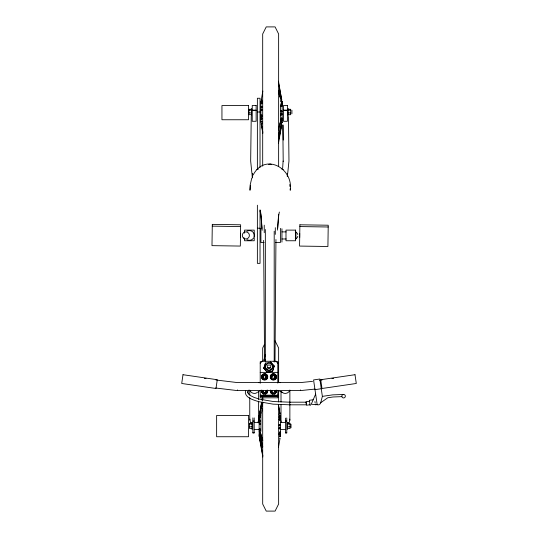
<?xml version="1.0" encoding="UTF-8"?>
<svg xmlns="http://www.w3.org/2000/svg" width="538" height="538" viewBox="0 0 538 538"><rect width="100%" height="100%" fill="white"/><g stroke="black" fill="none" stroke-linecap="round" stroke-linejoin="round"><path stroke-width="0.81" d="M275.005 361.825L275.947 239.538M283.109 161.003L282.645 168.36M306.075 402.182L289.753 402.182L289.74 404.811L273.116 404.152L258.812 401.691C254.185 400.225 243.337 397.495 245.678 390.467M289.76 404.428L289.74 404.811L306.27 404.811L306.27 403.493M240.466 237.574L240.493 233.297M277.453 230.143L278.502 216.141A36.349 36.006 0 0 1 278.691 214.265M277.695 228.3L278.502 217.601A36.349 36.006 0 0 1 279.363 212.039M260.237 429.149C260.358 427.764 258.267 429.109 259.551 429.593M251.979 423.608L250.358 422.135L249.914 419.089M289.868 404.26L289.868 420.131L289.276 422.135L287.655 423.608M263.243 390.332L262.954 392.047L263.149 390.339M265.98 391.967L266.27 390.258L265.98 392.532L265.98 391.967L264.326 392.579L262.954 391.476M250.405 185.287L249.988 190.25L250.17 184.978L251.764 178.132M261.771 100.276L261.219 100.162L262.84 91.063M259.605 414.018L261.508 402.37M261.945 399.889L262.389 397.407M278.489 143.088L281.865 124.332L281.166 124.291M259.605 415.114L261.683 402.632M262.134 400.171L262.578 397.71M278.476 447.091L280.09 438.12L279.538 438.087M287.716 173.276L288.967 161.017L288.476 116.484M278.435 140.519L281.865 122.375M278.973 138.865L281.683 123.948M299.713 233.297L299.713 237.574M260.177 414.744L259.45 414.455L262.019 402.236M262.537 399.795L262.874 398.167M251.246 116.168L250.668 161.037L251.912 173.276M278.623 129.947L280.755 120.122M278.476 135.946L281.838 120.418M262.86 132.207L261.219 123.189L262.268 122.994M263.324 375.497L262.921 377.75L263.324 375.497L265.019 374.993L266.31 376.183L265.906 378.436L266.31 376.183M262.874 455.841L259.45 436.977L260.56 436.836M265.308 354.683L263.916 360.171M262.457 408.873L260.567 416.056L259.531 416.103A0.74 0.451 4.9 0 1 259.464 415.8L262.826 403.009M317.191 404.724L313.567 379.936L319.834 379.014L322.37 396.378L320.48 403.574L318.879 404.858L311.246 404.246L315.638 394.119M278.792 127.392L280.5 121.85M263.808 368.14L265.456 363.197L270.661 362.128L274.212 365.988L272.558 371.307L267.359 372.383L263.808 368.14L267.359 372.383M263.808 368.517L265.456 363.197M272.558 371.307L274.212 365.988M260.648 443.157L259.625 437.266M281.132 105.845C280.708 107.613 283.27 105.973 281.609 105.515M280.022 432.868L280.076 432.734A0.74 0.639 7.8 0 0 280.009 432.303M248.691 390.137L247.729 392.384L247.736 391.725L248.448 393.977L248.119 393.419L250.486 395.605L254.192 397.441L259.538 399.183L273.371 401.536L289.753 402.182L289.767 402.565M289.713 390.279C288.825 393.278 284.683 394.475 282.309 392.451M258.025 422.135L258.617 420.131L258.617 401.193M280.022 418.006L280.076 417.891A0.74 0.518 -5.4 0 0 280.009 417.549M280.022 435.242L280.076 435.128A0.74 0.525 5.5 0 0 280.009 434.771M264.454 344.454L262.685 347.999L262.685 361.442M278.489 82.96L281.865 100.203L280.749 100.317M279.027 414.146L280.09 413.991L278.482 405.78M260.237 417.32L259.303 417.421L259.558 416.668M259.464 415.8L260.15 415.544M272.221 392.437L271.636 391.435L272.221 390.433M253.142 175.011C264.81 152.402 293.499 168.159 290.238 190.25L290.238 188.542M279.565 415.921L280.076 415.787A0.74 0.363 -4.5 0 0 280.009 415.544M279.444 419.499C278.825 421.678 281.69 419.257 279.565 419.398M262.84 133.269L261.219 124.17L261.771 124.056M262.826 456.984L259.45 437.959L260.15 437.831M259.625 430.77L259.531 430.898A0.74 0.679 -10.3 0 0 259.464 431.355L259.605 431.624M259.625 421.456L259.531 421.577A0.74 0.679 9.8 0 0 259.464 422.027L259.215 422.538M282.168 101.359L282.168 122.63L281.609 122.691M260.217 363.338L262.087 361.28L276.041 361.28L277.803 361.697L277.803 383.096M259.625 418.678L259.531 418.779A0.74 0.578 6.3 0 0 259.464 419.169L259.605 419.405M281.683 120.613L281.777 120.525A0.74 0.518 5.4 0 0 281.845 120.182L280.816 120.014A0.74 0.518 5.4 0 0 280.749 120.357L281.132 120.472M259.625 435.713L259.531 435.8A0.74 0.451 -4.9 0 0 259.464 436.11L259.558 436.177M260.426 424.193L259.531 424.065A0.74 0.726 29.4 0 1 259.464 423.574L259.854 423.117L260.5 423.413A0.74 0.726 29.4 0 1 260.58 423.736M261.75 115.717C262.927 114.446 260.022 114.621 261.192 115.764M261.219 100.162L261.804 100.129M281.596 119.281L281.845 118.945A0.74 0.639 7.8 0 0 281.777 118.515L281.683 118.394M273.176 374.966L273.176 375.531L271.771 376.58L271.771 376.015L273.176 374.966L274.81 375.625L275.039 377.911L274.81 375.625M275.039 377.346L273.634 378.396L271.999 377.73L271.771 376.015M320.702 402.733L327.77 397.757L333.029 396.983L341.879 396.64M281.596 104.392L281.845 104.103A0.74 0.518 -5.4 0 0 281.777 103.76L281.683 103.673M281.683 122.59L281.777 122.529A0.74 0.363 4.5 0 0 281.845 122.287L281.166 122.018M257.325 392.444C254.951 394.468 250.809 393.285 249.914 390.285M281.596 121.615L281.845 121.339A0.74 0.525 5.5 0 0 281.777 120.983L281.683 120.889M261.192 102.913C260.049 103.874 262.894 104.103 261.75 102.973M281.596 102.207L281.845 101.998A0.74 0.363 -4.5 0 0 281.777 101.756L281.683 101.695M259.551 430.205L259.141 430.824L259.558 431.415M261.75 110.424C260.385 110.969 261.051 108.326 261.952 109.55M259.975 424.213L259.141 423.662L259.982 423.103M259.551 434.334L259.141 434.839L259.558 435.242M257.958 391.953L259.202 391.462M256.915 169.678L258.381 169.053M268.65 164.662L270.116 164.036L271.582 164.662M259.558 420.494C258.072 421.462 260.937 422.343 260.096 420.676M279.982 419.613L280.399 419.196L279.989 418.887M259.551 435.605L259.141 435.995L259.551 436.136M279.982 432.552L280.399 431.994L279.989 431.389M279.989 428.261C281.455 427.394 278.61 426.493 279.451 428.073M279.989 415.881L280.399 415.45L279.982 415.37M261.771 101.736L261.239 102.012A0.74 0.451 4.9 0 0 261.307 102.321L261.865 102.502M279.982 417.616L280.399 417.333L279.989 417.179M263.324 376.062L265.019 375.558L266.31 376.748M265.906 377.864L264.212 378.369L262.921 377.178M279.982 434.475L280.399 434.011L279.989 433.467M261.75 121.48L260.917 121.494L262.013 121.279M279.989 415.618L280.325 415.518L279.982 415.417M262.087 361.28L260.217 361.697L260.217 383.096M281.609 105.852L282.168 105.408L281.616 105.105M279.847 418.423L280.379 417.986L279.982 417.387M281.616 102.126L282.168 101.662L281.616 101.864M281.609 103.854L282.168 103.545L281.616 103.404M267.359 372.007L272.558 370.931M259.551 419.943L259.141 420.312L259.558 420.783M281.166 104.957L281.845 105.34A0.74 0.639 -7.8 0 1 281.777 105.771L281.132 106.053L280.749 105.663A0.74 0.639 -7.8 0 1 280.816 105.233M261.952 110.572L261.307 110.277A0.74 0.726 29.4 0 1 261.239 109.786L262.181 109.496M319.599 380.339L322.074 379.976M331.973 378.53L333.627 378.288M314.986 389.653L321.253 388.732M322.37 396.378L332.632 394.879L343.13 394.468A1.769 1.769 0 0 1 345.295 396.64A1.769 1.769 0 0 1 342.336 397.434A1.769 1.769 0 0 1 343.13 394.468M313.136 399.754L309.384 400.299L310.164 405.665M309.518 401.247L306.014 401.758L306.519 405.228L310.029 404.717M314.965 389.082L302.127 390.433L235.873 390.433L215.61 387.992M279.989 432.976C281.273 432.666 279.007 431.617 279.363 432.72M312.504 381.375L301.408 382.491L236.592 382.491L215.926 379.976M281.596 99.967L278.489 81.198M279.915 413.762L278.476 404.771M261.771 106.329L261.239 106.766A0.74 0.679 10.3 0 0 261.307 107.223L261.952 107.513L262.342 107.096A0.74 0.679 10.3 0 0 262.329 106.78M279.511 429.068L280.009 428.766A0.74 0.706 14.2 0 0 280.076 428.295L279.686 427.845L279.04 428.113A0.74 0.706 14.2 0 0 278.973 428.591M259.558 415.645L259.141 415.914L259.551 416.304M281.609 118.77L282.168 118.205L281.616 117.573M281.616 114.486C283.264 114.056 280.708 112.429 281.132 114.157M259.551 435.356L259.161 435.242L260.096 435.027M261.804 124.204L261.219 124.17M279.511 434.516L280.009 434.314A0.74 0.518 5.4 0 0 280.076 433.971L279.04 433.803A0.74 0.518 5.4 0 0 278.973 434.146L279.229 434.435M261.804 102.543L262.342 102.267A0.74 0.451 4.9 0 0 262.268 101.964M279.444 436.331L280.399 436.412L279.989 436.244M281.609 120.694L282.168 120.223L281.616 119.651M279.565 434.206L280.379 434.469L279.989 434.684M261.804 123.39L261.219 123.189M279.511 436.446L280.009 436.318A0.74 0.363 4.5 0 0 280.076 436.076L279.538 435.807M261.771 100.445L261.219 100.667L261.804 100.956M251.394 109.295L248.959 109.295L248.959 114.695L251.394 114.695M288.233 109.295L290.668 109.295L290.668 114.695L288.233 114.695M248.959 110.189L251.394 110.189M252.241 110.142L256.142 110.142M283.486 110.142L287.393 110.142M288.233 110.189L290.668 110.189M252.241 110.384L256.142 110.384M283.486 110.384L287.393 110.384M257.372 111.998L260.029 111.998M248.959 112.893L251.394 112.893M288.233 112.893L290.668 112.893M257.372 228.206L260.029 228.206M281.952 231.891L286.182 231.891M281.952 238.98L286.182 238.98M264.138 242.524L260.917 242.524L260.917 228.341M275.496 242.524L280.399 242.524L280.399 228.341M260.217 372.383L277.803 372.383M260.217 395.168L277.803 395.168M260.217 396.116L277.803 396.116M260.217 396.277L277.803 396.277M306.216 403.157L306.27 402.182M252.86 421.059L254.192 421.059M285.436 421.059L286.767 421.059M254.192 422.458L259.141 422.458M280.399 422.458L285.436 422.458M252.019 423.204L249.585 423.204L249.585 428.604L252.019 428.604M287.628 423.204L290.063 423.204L290.063 428.604L287.628 428.604M249.585 424.105L252.019 424.105M287.628 424.105L290.063 424.105M249.585 426.802L252.019 426.802M287.628 426.802L290.063 426.802M254.192 429.553L259.141 429.553M280.399 429.553L285.436 429.553M252.86 432.72L254.192 432.72M285.436 432.72L286.767 432.72M299.861 226.572L328.2 226.996M212.275 226.148L240.614 226.572M281.609 103.592L282.154 104.197L281.34 104.594M281.616 119.18C283.143 119.113 280.856 117.708 281.132 118.932M259.551 416.553L259.161 416.668L259.558 416.836M279.686 413.85L280.09 413.991M261.804 119.571L261.307 119.342A0.74 0.578 -6.3 0 1 261.239 118.952L262.181 118.676M279.538 416.412L280.076 416.735A0.74 0.525 -5.5 0 1 280.009 417.091L278.973 417.017M279.982 436.446L280.399 436.298L279.989 435.982M281.616 120.882L282.168 120.741L281.609 120.431M261.804 116.827L261.307 116.544A0.74 0.679 -9.8 0 1 261.239 116.094L261.629 115.657L262.268 115.912A0.74 0.679 -9.8 0 1 262.356 116.208M279.538 418.725L280.076 419.129A0.74 0.639 -7.8 0 1 280.009 419.559L279.363 419.842L278.973 419.452M281.609 122.637L282.168 122.509L281.616 122.16M204.373 378.288L206.027 378.53M260.15 420.138L259.464 420.555A0.74 0.679 10.3 0 0 259.531 421.012L260.177 421.301L260.567 420.884A0.74 0.679 10.3 0 0 260.5 420.427M281.132 112.112C283.237 112.086 281.139 109.214 281.132 111.48M281.616 122.429L282.168 122.624M279.794 382.572L280.338 382.673M261.75 117.324L260.991 117.58L261.192 118.152M259.551 431.967L259.222 431.368L260.096 431.173M279.666 391.24L281.643 391.96M261.327 102.516L260.917 102.126M273.176 375.531L274.81 376.196M281.845 169.053L283.311 169.678M279.229 425.834C281.408 426.21 279.491 422.861 279.363 425.269M260.284 415.592L260.5 415.753A0.74 0.451 4.9 0 1 260.567 416.056M281.596 102.677L281.845 102.946A0.74 0.525 -5.5 0 1 281.777 103.303L280.749 103.229M282.168 392.229L281.374 391.738L281.791 392M281.219 111.615L281.757 111.796A0.74 0.733 0 0 0 281.851 111.326L281.313 110.835L280.816 111.158A0.74 0.733 0 0 0 280.742 111.648M279.451 425.403L279.989 425.585A0.74 0.733 0 0 0 280.076 425.114L279.538 424.623L279.04 424.946A0.74 0.733 0 0 0 278.96 425.269M260.5 432.565L259.464 432.74A0.74 0.578 -6.3 0 0 259.531 433.13L259.625 433.231M274.212 366.371L270.661 362.128M276.041 361.28L277.803 363.338M260.096 416.849L260.257 417.199M260.096 423.204L260.257 423.655M274.588 390.433L275.174 391.435L275.174 390.87L274.293 392.37L272.517 392.37L271.636 390.87L271.636 391.435M275.086 340.91L278.63 347.999L278.63 382.39M281.603 422.135L281.011 420.131L281.011 404.489M259.471 430.192L262.813 440.313M278.422 91.837L281.845 102.946M260.755 433.493L262.504 440.763M259.471 433.009L262.766 446.708M278.805 90.418L280.09 96.988M281.085 97.788L281.394 99.436M260.735 437.717L262.517 447.562M279.114 91.063L279.847 95.139M261.32 442.014L262.053 446.15M289.7 184.588L290.056 186.679M314.932 401.516L315.134 402.908M315.308 404.105L315.423 404.892M289.713 419.089L289.868 420.131M262.188 230.251L261.132 216.141A36.349 36.006 0 0 0 260.264 210.58M261.939 228.388L261.132 217.601A36.349 36.006 0 0 0 259.955 210.822M283.096 124.964L283.257 140.082M282.813 125.374L283.203 161.474M263.607 240.378L264.555 358.476M300.406 389.915L300.406 390.454M295.9 231.891L295.9 238.98M291.912 110.223L291.912 113.767M291.024 424.233L291.024 427.777M289.868 390.063L289.868 402.592M288.233 108.447L288.233 115.542M287.628 422.357L287.628 429.452M286.767 417.959L286.767 433.003L285.436 433.003L285.436 418.14M281.952 228.784L281.952 242.08M281.011 391.321L281.011 402.02M280.399 101.359L280.399 101.722M280.399 104.473L280.399 111.998M280.399 112.684L280.399 116.672M280.399 117.311L280.399 122.63M280.399 415.37L280.399 436.641M278.63 166.161L278.63 33.988L275.086 26.9L266.229 26.9L262.685 33.988L262.685 166.161M278.63 390.548L278.63 401.953M278.63 404.394L278.63 504.012L275.086 511.1L266.229 511.1L262.685 504.012L262.685 401.953M277.803 390.285L277.803 397.811L260.217 397.811L260.217 390.285M275.308 227.682L275.308 234.38M274.198 231.199L274.198 361.973M265.342 229.518L265.342 361.973M265.019 374.993L265.019 375.558M264.326 392.579L264.326 393.144M264.239 225.173L264.239 232.705M262.685 397.064L262.685 400.319M260.917 101.359L260.917 122.63M260.917 415.37L260.917 431.321M260.029 167.419L260.029 98.259L257.372 98.259L257.372 169.685M260.029 209.813L260.029 263.358L257.372 263.358L257.372 205.207M259.141 415.37L259.141 436.641M258.617 391.314L258.617 399.546M254.192 417.898L254.192 433.003L252.86 433.003L252.86 417.912M252.019 422.357L252.019 429.452M251.394 108.447L251.394 115.542M249.76 390.07L249.76 395.08M249.76 397.589L249.76 420.131M244.582 232.927L244.582 230.116L254.225 230.116L254.225 240.755L244.582 240.755L244.582 239.195M244.582 238.502L244.582 238.98M244.306 231.891L244.306 232.927M244.306 237.944L244.306 238.98M237.561 389.915L237.561 390.454M260.439 382.827A1.52 1.15 42.6 0 0 260.123 382.659L259.215 382.626A1.231 0.935 42.6 0 0 258.993 382.774M264.306 360.662A1.325 0.578 13.7 0 1 264.091 359.909A1.325 0.578 13.7 0 1 265.55 359.915M297.776 236.35A3.544 3.544 0 0 1 295.268 238.859M295.268 232.012A3.544 3.544 0 0 1 297.776 234.514M287.393 173.613A91.709 90.841 0 0 1 287.305 176.41A91.709 90.841 0 0 0 287.406 173.673M252.329 177.863A91.709 90.841 0 0 1 252.221 173.673M252.403 177.809A91.709 90.841 0 0 1 252.235 173.613M253.62 237.877A4.876 4.876 0 0 1 246.962 239.659M246.962 231.219A4.876 4.876 0 0 1 254.111 234.178L254.272 235.436A4.876 4.876 0 0 1 254.111 236.7M272.08 365.336A3.544 3.463 0 0 1 271.286 369.72A3.544 3.463 0 0 1 266.734 369.72A3.544 3.463 0 0 1 265.94 365.336M266.505 364.616A3.544 3.463 0 0 1 267.238 364.065M270.782 364.065A3.544 3.463 0 0 1 271.515 364.616M265.301 374.549A2.656 2.596 0 0 1 266.653 378.725A2.656 2.596 0 0 1 262.208 378.153A2.656 2.596 0 0 1 264.615 374.461M267.756 368.106A1.775 1.728 0 0 1 270.264 368.106M267.184 390.198A2.656 2.596 0 0 1 264.615 393.466A2.656 2.596 0 0 1 262.046 390.198M267.184 390.575A2.656 2.596 0 0 1 264.615 393.843A2.656 2.596 0 0 1 262.046 390.575M275.974 390.198A2.656 2.596 0 0 1 273.405 393.466A2.656 2.596 0 0 1 270.836 390.198M275.974 390.575A2.656 2.596 0 0 1 273.405 393.843A2.656 2.596 0 0 1 270.836 390.575M274.091 374.549A2.656 2.596 0 0 1 275.584 378.55A2.656 2.596 0 0 1 271.226 378.55A2.656 2.596 0 0 1 272.719 374.549M276.397 390.084A3.1 3.033 0 0 1 273.405 393.897A3.1 3.033 0 0 1 270.412 390.084M267.608 390.084A3.1 3.033 0 0 1 264.615 393.897A3.1 3.033 0 0 1 261.616 390.084M267.608 377.844A3.1 3.033 0 0 1 262.618 379.377A3.1 3.033 0 0 1 263.304 374.314A3.1 3.033 0 0 1 267.716 377.057M267.608 392.034A3.1 3.033 0 0 1 266.808 393.392M266.162 393.87A3.1 3.033 0 0 1 265.416 394.172M263.815 394.172A3.1 3.033 0 0 1 263.062 393.87M261.932 392.76A3.1 3.033 0 0 1 261.616 390.46M267.608 390.46A3.1 3.033 0 0 1 267.716 391.247M276.397 390.46A3.1 3.033 0 0 1 276.088 392.76M274.952 393.87A3.1 3.033 0 0 1 274.205 394.172M272.605 394.172A3.1 3.033 0 0 1 271.858 393.87M271.213 393.392A3.1 3.033 0 0 1 270.412 390.46M274.205 374.132A3.1 3.033 0 0 1 275.779 379.008A3.1 3.033 0 0 1 270.594 378.342A3.1 3.033 0 0 1 273.405 374.031M212.302 224.373L211.985 245.644L240.325 246.068L240.641 224.797L212.302 224.373M299.888 224.803L299.572 246.074L327.911 246.491L328.227 225.22L299.888 224.803M260.937 107.136C261.569 109.517 262.625 105.549 260.937 107.136M182.994 374.704L181.709 383.473L215.987 388.497L217.271 379.727L182.994 374.704M259.518 429.734L259.464 429.882A0.74 0.679 -9.8 0 0 259.531 430.333L260.177 430.588L260.567 430.151A0.74 0.679 -9.8 0 0 260.5 429.701L259.518 429.734M280.91 114.197L280.816 114.325A0.74 0.706 14.2 0 0 280.749 114.802L281.132 115.253L281.777 114.984A0.74 0.706 14.2 0 0 281.845 114.507L280.91 114.197M355.006 374.704L320.709 379.727L321.993 388.497L356.29 383.473L355.006 374.704M256.142 105.495L252.241 105.495L252.241 121.285L256.142 121.285L256.142 105.495M287.393 105.495L283.486 105.495L283.486 121.285L287.393 121.285L287.393 105.495M248.516 105.569L221.945 105.569L221.945 119.752L248.516 119.752L248.516 105.569M295.624 230.116L285.987 230.116L285.987 240.755L295.624 240.755L295.624 230.116M248.516 415.464L216.632 415.464L216.632 436.735L248.516 436.735L248.516 415.464M243.351 237.937A3.544 3.544 0 0 0 249.282 236.35A3.544 3.544 0 0 0 244.938 232.012A3.544 3.544 0 0 0 243.351 237.937M267.238 369.687A3.544 3.463 0 0 0 272.551 366.687A3.544 3.463 0 0 0 267.238 363.688A3.544 3.463 0 0 0 267.238 369.687M267.756 367.911A1.775 1.728 0 0 0 270.722 367.138A1.775 1.728 0 0 0 268.549 365.013A1.775 1.728 0 0 0 267.756 367.911M263.284 378.927A2.656 2.596 0 0 0 267.272 376.681A2.656 2.596 0 0 0 263.284 374.435A2.656 2.596 0 0 0 263.284 378.927M271.522 378.517A2.656 2.596 0 0 0 275.974 377.353A2.656 2.596 0 0 0 272.719 374.172A2.656 2.596 0 0 0 271.522 378.517M263.062 379.303A3.1 3.033 0 0 0 267.716 376.681A3.1 3.033 0 0 0 263.062 374.058A3.1 3.033 0 0 0 263.062 379.303M271.851 379.303A3.1 3.033 0 0 0 276.505 376.681A3.1 3.033 0 0 0 271.851 374.058A3.1 3.033 0 0 0 271.851 379.303"/></g></svg>
